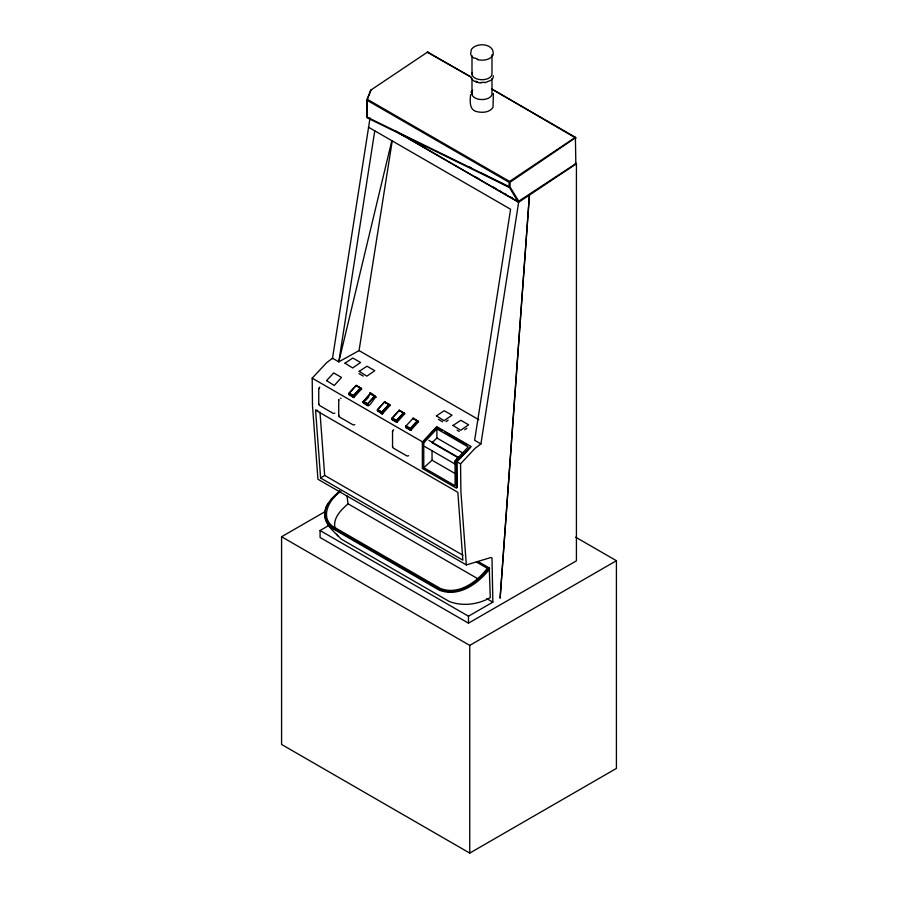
<?xml version="1.0" encoding="UTF-8"?>
<svg xmlns="http://www.w3.org/2000/svg" width="898" height="898" viewBox="0 0 898 898"><rect width="100%" height="100%" fill="white"/><g stroke="black" fill="none" stroke-linecap="round" stroke-linejoin="round"><path stroke-width="1.35" d="M334.853 413.159L333.259 413.406L319.329 405.357L318.745 403.853M318.745 388.879L319.755 387.117M320.081 530.527L320.081 537.487L468.475 623.156L576.426 560.835L576.426 163.762L518.662 202.241L480.913 443.904L474.997 448.394L460.573 463.839L460.876 491.296L466.331 564.932L490.611 557.602A2.447 1.414 -60 0 1 492.014 558.713L492.845 602.143L468.475 616.208L320.081 530.527L329.364 525.173M354.845 424.698L353.24 424.945L339.309 416.897L338.726 415.392M338.726 400.407L338.86 399.408M408.657 455.769L407.063 456.016L393.122 447.967L392.538 446.463M392.538 431.478L393.56 429.727M468.475 623.156L468.475 616.208M518.112 200.209L510.075 187.065L510.075 182.215L575.831 137.529L492.261 89.284M500.13 597.933L529.461 194.664L500.13 597.933L500.579 597.518M349.614 394.177L349.389 395.041L353.879 397.5L361.602 388.868L356.225 385.365L349.165 393.099L349.12 394.536M349.053 393.526L353.284 395.962L353.61 397.477M370.279 393.661L371.503 394.447L370.279 393.661L363.275 401.485L367.507 404.179C368.337 409.567 374.387 397.646 375.835 397.073C372.255 392.897 364.274 389.923 375.566 396.579M377.822 410.958L382.335 413.922L390.058 405.29L384.681 401.799L377.62 409.522L377.575 410.97M377.508 409.959L381.74 412.395L382.065 413.899M392.684 419.04L392.46 419.905L396.95 422.363L404.672 413.731L399.296 410.24L392.235 417.963L392.202 419.4M392.134 418.401L396.355 420.836L396.692 422.341M406.502 427.021L406.289 427.886L410.779 430.344L418.502 421.712L412.912 418.446L406.064 425.944L406.019 427.392M405.941 426.123L410.184 428.817L410.509 430.322M493.361 75.78L493.013 78.059L491.329 80.135L484.83 82.784M332.451 358.661L370.055 117.896M374.758 130.827L338.804 361.86L332.518 358.235L326.603 362.725L312.19 378.159L312.493 405.627L317.937 479.251L466.331 564.932M391.842 140.616L338.804 361.86L359.054 350.59L392.269 140.705M349.041 393.268L349.367 394.525M363.275 401.485L363.611 403.247L367.843 405.694M377.497 409.701L377.553 410.453M392.123 418.142L392.437 419.4M349.389 395.041L349.008 393.436M363.611 403.247L363.23 401.642L363.353 402.753M377.845 411.464L377.463 409.858M392.46 419.905L392.078 418.3M406.289 427.886L405.907 426.281M353.284 395.962L360.592 388.071L356.36 385.377L357.011 386.219M367.507 404.179L374.814 396.029M381.74 412.395L389.047 404.504L384.512 401.877M396.355 420.836L403.662 412.934L399.296 410.24M410.184 428.817L417.491 420.926L413.26 418.232L418.502 421.712M327.703 504.182C323.505 511.422 324.066 522.019 331.441 527.036L439.369 589.357C458.642 597.114 478.039 582.521 489.264 567.974L490.286 597.619C478.062 604.612 462.347 606.655 449.101 601.379L341.072 539.013C334.179 531.459 323.448 524.129 324.717 512.612C325.559 503.172 333.663 497.122 339.826 490.925M371.11 89.935L367.405 99.341L509.593 181.43L575.405 137.327L575.831 163.672L517.933 201.713L394.783 130.592M470.956 92.348L472.629 90.271M360.233 388.037L353.52 395.535L349.3 393.099L356.012 385.601L361.602 388.868M365.52 400.508L368.876 396.759M374.455 396.254L367.742 403.752L363.522 401.305L370.234 393.818L375.835 397.073M388.688 404.47L381.976 411.958L377.755 409.522L384.467 402.023L390.058 405.29M403.303 412.9L396.59 420.399L392.37 417.963L399.082 410.465L404.672 413.731M417.132 420.893L410.42 428.38L406.199 425.944M457.25 487.547L456.97 461.752L470.799 446.878M459.776 458.642L470.653 447.024M422.363 442.029L436.765 426.696L470.878 446.385L456.476 461.718L456.476 488.186L422.363 468.487L422.363 442.029L423.766 442.837L423.766 467.69L455.084 485.762L455.084 460.91L468.195 446.946L436.877 428.874L423.766 442.837M330.722 499.737L339.444 491.127M340.87 491.431C330.06 498.143 319.508 516.361 332.473 526.172L440.2 588.37C458.362 595.677 476.748 582.084 487.333 568.322L476.445 562.036M346.998 495.853L348.042 503.8C341.352 509.795 333.293 517.248 334.808 527.216M489.736 568.804C478.398 583.588 458.642 597.945 439.234 590.121L331.205 527.743L327.748 524.443M436.877 428.874L436.899 438.022L432.05 442.68L457.351 457.284M423.766 467.69L432.05 460.225L432.05 450.785M412.777 418.446L414.169 419.085M446.059 421.633L448.158 420.185M464.76 429.772L466.87 428.324M320.608 478.028L315.58 410.184L457.845 492.317L462.863 560.161L320.608 478.028L324.672 475.424L319.98 412.036M575.64 537.172L616.421 560.711L616.421 768.419L469.755 853.1L281.579 744.453L281.579 536.746L325.211 511.557M281.579 536.746L469.755 645.393L616.421 560.711M519.089 201.478L517.933 201.713L509.413 187.379L489.59 177.276M428.065 52.219L427.235 52.264L470.451 76.689M353.879 397.5L348.907 393.885M368.101 405.705L363.129 402.102M382.335 413.922L377.362 410.319M396.95 422.363L391.977 418.76M410.779 430.344L405.806 426.741M315.58 410.184L317.735 410.42M360.581 387.813L361.344 388.363M389.036 404.246L389.799 404.796M403.651 412.687L404.414 413.237M417.48 420.668L418.232 421.218M477.321 59.627C482.675 60.806 489.736 60.289 492.98 55.238C495.561 43.519 476.411 41.667 471.293 49.637L470.642 54.116L471.663 56.316L473.931 58.19M481.025 82.975C476.995 82.594 471.944 81.303 470.608 76.925M370.459 393.582L371.244 394.424M384.681 401.799L385.466 402.641M413.125 418.221L413.911 419.063M367.181 117.189L509.099 186.604L509.099 182.294L367.181 100.352L367.271 117.874L509.413 187.379M468.52 166.534L471.001 167.803M480.913 172.854L487.109 176.008M471.248 77.183L427.65 52.017L370.694 90.182L366.968 99.599L366.968 116.863M491.835 89.07L575.831 138.056M406.188 136.777L408.601 138.18M412.227 140.268L414.651 141.671M417.065 143.063L419.489 144.466M423.115 146.554L425.54 147.957M476.333 177.276L478.757 178.68M493.271 187.053L495.685 188.457M499.31 190.544L501.735 191.948M504.148 193.339L506.573 194.743M510.199 196.83L512.623 198.233M398.027 132.59L518.662 202.241M368.483 127.202L510.592 209.245L474.627 440.278L480.913 443.904M359.054 350.59L478.791 419.714M438.37 419.344L442.647 421.813M457.104 430.164L459.237 431.399M358.987 373.613L363.252 376.071M442.579 430.58L436.697 427.179L422.857 442.063L312.19 378.159M444.925 431.938L467.274 444.836M436.899 438.022L463.402 453.322M428.885 440.39L458.676 457.576M456.97 461.752L460.573 463.839M455.084 460.91L456.476 461.718M424.866 446.609L455.836 464.491A3.715 2.144 -60 0 1 455.578 461.179A3.715 2.144 -60 0 1 458.306 458.126M432.05 460.225L456.15 474.133M478.41 561.699L489.264 567.974M324.672 475.424L462.93 555.245M348.042 503.8L477.904 578.783M486.806 598.652L492.845 602.143M417.491 420.926L418.423 422.026M403.662 412.934L404.594 414.045M389.047 404.504L389.979 405.615M374.825 396.287L375.746 397.399M360.592 388.071L361.524 389.182M336.829 534.265L337.783 535.904M411.127 430.187L410.487 428.75M406.266 427.381L405.874 426.46M397.298 422.206L396.658 420.758M382.683 413.765L382.043 412.328M368.449 405.548L367.81 404.111M354.227 397.331L353.588 395.895M493.361 93.482L493.013 107.401C489.668 112.407 482.72 112.946 477.321 111.745C469.07 110.432 469.968 101.014 470.608 94.627M491.981 54.688L491.981 73.423A10.035 5.792 0 0 1 481.104 79.698A10.035 5.792 0 0 1 472.292 72.435M491.981 78.766L491.981 93.257A10.035 5.792 0 0 1 481.104 99.543A10.035 5.792 0 0 1 472.292 92.27M471.989 55.698L471.989 74.433M471.989 78.463L471.989 94.268M469.755 645.393L469.755 853.1M392.538 430.984L392.538 446.957M338.726 399.913L338.726 415.886M318.745 388.385L318.745 404.347M423.676 445.924A3.715 2.144 -60 0 1 423.216 445.273M340.477 398.229A1.65 0.954 60 0 1 341.06 398.386M484.583 82.234A10.035 5.792 0 0 1 481.104 82.414M477.747 81.886A10.035 5.792 0 0 1 475.76 81.179M477.747 59.111A10.035 5.792 0 0 1 474.885 57.955M575.831 163.155L575.405 163.919L575.831 163.155M326.569 380.617L334.258 385.489L341.487 377.429L333.697 372.928L326.569 380.617M344.978 363.174L352.656 367.956L360.592 362.511L352.802 358.021L344.978 363.174M359.166 371.368L366.844 376.15L374.78 370.706L366.99 366.204L359.166 371.368M436.428 415.875L444.095 420.657L452.031 415.213L444.241 410.712L436.428 415.875M453.019 425.45L460.696 430.243L468.633 424.799L460.842 420.298L453.019 425.45"/></g></svg>
